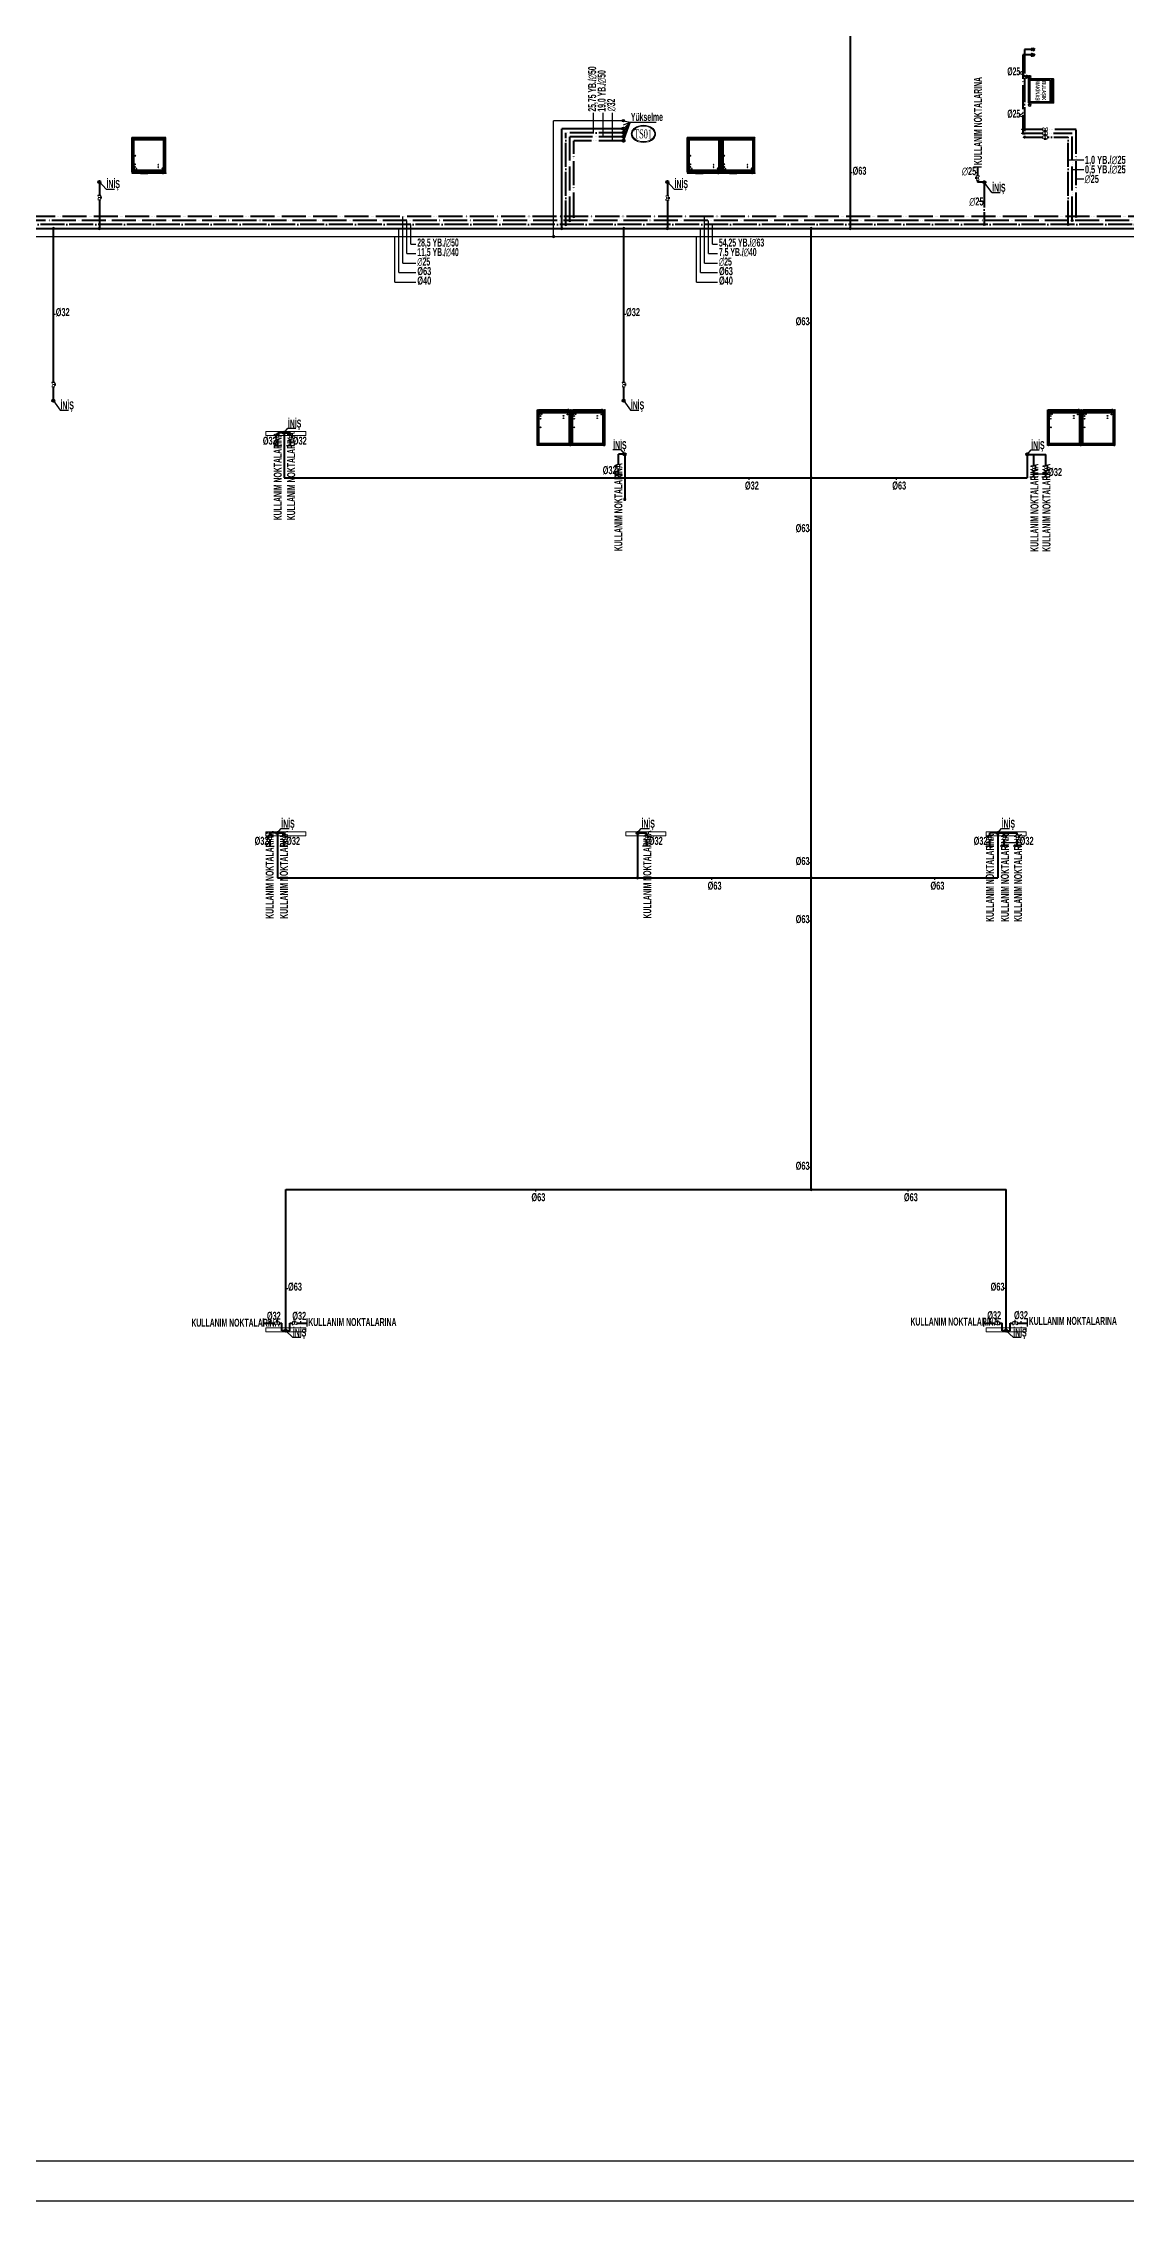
# Model space of a CAD drawing. Header units: centimetres. Extents: x 405464 to 563355, y 50011 to 66875.
# Drawn here: x 490394 to 493101, y 50011 to 55403 of the extents above; entities that cross this region are included whole.
import ezdxf
from ezdxf.enums import TextEntityAlignment as Align

# ---------------------------------------------------------------- set-up
doc = ezdxf.new("R2010")
doc.units = ezdxf.units.CM
for name, pattern in [('SICAKSU1', [75, 60, -6, 0, -3, 0, -6]), ('SIRKUL-1', [78, 60, -6, 0, -3, 0, -3, 0, -6]), ('SOGUKSU1', [72, 60, -6, 0, -6])]:
    doc.linetypes.add(name, pattern=pattern)
doc.layers.add('0-KRCN DI SU', color=41, linetype='D')
for name, color, linetype, lineweight in [('0-KRCN- KAPAMA YERLERİ MİMARİ', 3, 'Continuous', 20), ('0-KRCN-HVL-SANTRAL', 11, 'Continuous', 30), ('0-KRCN-IST-KÜRESEL VANA', 4, 'Continuous', 25), ('0-KRCN-SHT YUMUŞAK SU ÇAP', 201, 'Continuous', 30), ('0-KRCN-SHT-03CIHAZ', 120, 'Continuous', 30), ('0-KRCN-SHT-05CIHAZ', 171, 'Continuous', 40), ('0-KRCN-SHT-MAKİNABULAŞIKÇAMAŞIR', 171, 'Continuous', 35), ('0-KRCN-SHT-PROSES-BORU', 1, '0-Y_LINE', 40), ('0-KRCN-SHT-SICAKSU', 50, 'SICAKSU1', 40), ('0-KRCN-SHT-SIRKULASYON', 145, 'SIRKUL-1', 40), ('0-KRCN-SHT-SOGUKSU', 141, 'SOGUKSU1', 40), ('0-KRCN-SHT-YAZI-KOLADI-TEMİSSU', 2, 'Continuous', 35), ('0-KRCN-SHT-YAZI-ÇAP-TEMSU', 81, 'Continuous', 30), ('0-KRCN-Z-ANTET', 71, 'Continuous', 30), ('0-MEK-SHT-SOGUKSU', 141, 'SOGUKSU1', 30), ('0-MEK-SHT-YAZI-ÇAP-TEMSU', 81, 'Continuous', 30), ('0-MEKANİK İSTERLER', 6, 'Continuous', 25)]:
    doc.layers.add(name, color=color, linetype=linetype, lineweight=lineweight)
doc.styles.add('BORU', font='AGENCYR.TTF')
doc.styles.add('CAP', font='ARIALNB.TTF')
doc.styles.get("Standard").update_dxf_attribs({"font": 'arial.ttf'})
doc.styles.add('YAZI', font='times.ttf')
doc.linetypes.add('0-Y_LINE', pattern='A,100,-0.5,["Y",BORU,S=9,R=0,X=0,Y=-4.5],-5', length=105.5)
doc.linetypes.add('D', pattern='A,12,-1,["D",Standard,S=1,R=0,X=-0.1,Y=-0.5],-1.6', length=14.6)

# ---------------------------------------------------------------- blocks, each defined once
blk = doc.blocks.new('0-MEK-SHT-KÜRESELVANA')
at = {"layer": '0-KRCN-IST-KÜRESEL VANA'}
blk.add_hatch(color=256, dxfattribs=at).paths.add_polyline_path([(1.4, 0, 1), (-1.4, 0, 1)])
for p, q in [((-1.1, 0.9), (-4.2, 3)), ((-4.2, -3.1), (-4.2, 3)), ((-4.2, 3), (-4.2, -3.1)), ((-2.4, 4.6), (2.3, 4.6)), ((0, 4.6), (-2.4, 4.6)), ((0, 0), (0, 4.6)), ((2.3, 4.6), (0, 4.6)), ((1.1, 0.8), (4.3, 3)), ((4.3, -3.1), (4.3, 3)), ((4.3, 3), (4.3, -3.1)), ((-4.2, -3.1), (-1.1, -0.9)), ((4.3, -3.1), (1.1, -0.8))]:
    blk.add_line(p, q, dxfattribs=at)
for points in [[(-4.5, 3.7), (-5, 3.7), (-5, -3.8), (-4.5, -3.8)], [(4.6, 3.7), (5, 3.7), (5, -3.8), (4.6, -3.8)]]:
    blk.add_lwpolyline(points, close=True, dxfattribs=at)
blk.add_circle((0, 0), 1.42, dxfattribs=at)
blk.add_wipeout([(4.3, 3), (4.3, -3.1), (1.1, -0.9), (1.2, -0.8), (1.2, -0.7), (1.2, -0.7), (1.3, -0.6), (1.3, -0.5), (1.4, -0.4), (1.4, -0.3), (1.4, -0.2), (1.4, -0.1), (1.4, 0), (1.4, 0.1), (1.4, 0.2), (1.4, 0.2), (1.4, 0.3), (1.4, 0.4), (1.3, 0.5), (1.3, 0.6), (1.2, 0.7), (1.2, 0.7), (1.2, 0.8), (1.1, 0.8), (1.1, 0.9)]).dxf.layer = '0-KRCN-IST-KÜRESEL VANA'
blk.add_wipeout([(-4.2, 3), (-4.2, -3.1), (-1.1, -0.9), (-1.2, -0.8), (-1.2, -0.7), (-1.2, -0.7), (-1.3, -0.6), (-1.3, -0.5), (-1.4, -0.4), (-1.4, -0.3), (-1.4, -0.2), (-1.4, -0.1), (-1.4, 0), (-1.4, 0.1), (-1.4, 0.2), (-1.4, 0.2), (-1.4, 0.3), (-1.4, 0.4), (-1.3, 0.5), (-1.3, 0.6), (-1.2, 0.7), (-1.2, 0.7), (-1.2, 0.8), (-1.1, 0.8), (-1.1, 0.9)]).dxf.layer = '0-KRCN-IST-KÜRESEL VANA'
blk = doc.blocks.new('0-MEK-SHT-ARAMUSLUK')
at = {"layer": '0-KRCN-SHT-SOGUKSU'}
h = blk.add_hatch(color=256, dxfattribs=at)
h.paths.add_polyline_path([(0, 5.1), (-2.6, 0.2), (-1, 1.1), (-1, -0.2, -0.203039), (1, -0.2), (1, 1.1), (2.6, 0.2)])
h.paths.add_polyline_path([(-2.5, -2.5, 1), (2.5, -2.5, 1)])
for p, q in [((-2.6, 0.2), (0, 5.1)), ((-1, 1.1), (-2.6, 0.2)), ((-1, 1.1), (-1, -0.2)), ((2.6, 0.2), (0, 5.1)), ((1, 1.1), (2.6, 0.2)), ((1, 1.1), (1, -0.2))]:
    blk.add_line(p, q, dxfattribs=at)
blk.add_circle((0, -2.5), 2.5, dxfattribs=at)
blk = doc.blocks.new('*U6')
at = {"layer": '0-KRCN-SHT-MAKİNABULAŞIKÇAMAŞIR', "color": 120}
for p, q in [((-27, 50.6), (27, 50.6)), ((-35.3, -3.5), (-35.3, -10.8))]:
    blk.add_line(p, q, dxfattribs=at)
blk.add_lwpolyline([(30, 55.3), (-30, 55.3), (-30, 58.8), (30, 58.8)], close=True, dxfattribs=at)
at = {"layer": '0-KRCN-SHT-MAKİNABULAŞIKÇAMAŞIR'}
blk.add_lwpolyline([(30, 54.3), (-30, 54.3), (-30, -3.7), (30, -3.7), (30, 54.3)], close=True, dxfattribs=at)
at = {"layer": '0-KRCN-SHT-MAKİNABULAŞIKÇAMAŞIR', "color": 120}
blk.add_lwpolyline([(-27, 50.6), (-27, -0.7), (27, -0.7), (27, 50.6)], dxfattribs=at)
for centre in [(-35.3, -0.9), (35.3, -0.9)]:
    blk.add_circle(centre, 2.69, dxfattribs=at)
at = {"layer": '0-KRCN-SHT-MAKİNABULAŞIKÇAMAŞIR', "color": 120, "style": 'CAP', "width": 0.75}
for s, p in [('MAKİNASI', (0.1, 19.8)), ('BULAŞIK', (-0.4, 33.1))]:
    blk.add_text(s, height=10, dxfattribs=at).set_placement(p, align=Align.MIDDLE)
blk = doc.blocks.new('DONUT')
at = {"layer": '0-KRCN-SHT-03CIHAZ'}
blk.add_hatch(color=256, dxfattribs=at).paths.add_polyline_path([(2.5, 0, 1), (-2.5, 0, 1)])
blk.add_circle((0, 0), 2.5, dxfattribs=at)
blk = doc.blocks.new('A$C75464483')
at = {"layer": '0-KRCN-SHT-YAZI-KOLADI-TEMİSSU', "lineweight": 20}
for points in [[(22.3, 5.7, -0.254464), (22.3, -5.7, -0.105847), (17.2, -11.7, -0.086514), (9.5, -15.7, -0.153914), (-10.7, -15.7, -0.086514), (-18.3, -11.7, -0.105847), (-23.5, -5.7, -0.254464), (-23.5, 5.7, -0.105847), (-18.3, 11.7, -0.086514), (-10.7, 15.7, -0.153914), (9.5, 15.7, -0.086514), (17.2, 11.7, -0.105847), (22.3, 5.7, -0.125236)], [(20.7, 4.9, -0.254464), (20.7, -4.9, -0.105847), (16.1, -10.3, -0.086514), (9, -14, -0.153914), (-10.1, -14, -0.086514), (-17.2, -10.3, -0.105847), (-21.9, -4.9, -0.254464), (-21.9, 4.9, -0.105847), (-17.2, 10.3, -0.086514), (-10.1, 14, -0.153914), (9, 14, -0.086514), (16.1, 10.3, -0.105847), (20.7, 4.9, -0.125236)]]:
    blk.add_lwpolyline(points, format="xyb", dxfattribs=at)
at = {"layer": '0-KRCN-SHT-YAZI-KOLADI-TEMİSSU', "style": 'YAZI', "width": 0.6}
blk.add_text('TS', height=18, rotation=360, dxfattribs=at).set_placement((0, 0), align=Align.MIDDLE_RIGHT)
blk.add_attdef('99', text='', height=18, rotation=360, dxfattribs=at).set_placement((0, 0), align=Align.MIDDLE_LEFT)
blk = doc.blocks.new('SE2')
at = {"layer": '0-KRCN-HVL-SANTRAL', "color": 7, "linetype": 'Continuous'}
for p, q in [((270.7, 172.9), (270.7, 258.3)), ((270.7, 258.3), (270.9, 258.3)), ((273, 258.5), (270.9, 258.5)), ((270.9, 258.5), (270.9, 258.4)), ((273, 258.4), (270.9, 258.4)), ((270.9, 258.3), (270.9, 258.3)), ((270.9, 258.3), (273, 258.3)), ((270.9, 172.9), (270.9, 258.3)), ((273, 258.3), (273, 254.7)), ((273, 254.7), (273, 254.7)), ((273, 254.7), (273, 254.7)), ((273, 254.7), (273.2, 254.7)), ((273, 176.2), (273, 254.7)), ((273.1, 254.8), (273.1, 258.3)), ((273.1, 254.8), (273.2, 254.8)), ((273.2, 258.3), (273.3, 258.3)), ((273.2, 254.8), (273.2, 258.3)), ((273.2, 256.8), (273.3, 256.8)), ((273.9, 256.3), (273.2, 256.3)), ((352.7, 255.9), (273.2, 255.9)), ((273.2, 254.7), (273.2, 254.8)), ((273.2, 254.7), (273.2, 176.2)), ((275.8, 253.3), (273.2, 253.3)), ((273.3, 256.8), (273.3, 258.3)), ((352.6, 258.3), (273.3, 258.3)), ((273.3, 258.3), (273.3, 256.8)), ((352.6, 256.8), (273.3, 256.8)), ((273.4, 258.5), (352.5, 258.5)), ((273.4, 256.6), (273.4, 256.6)), ((352.5, 256.6), (273.4, 256.6)), ((275.9, 253.3), (273.6, 253.3)), ((273.6, 253.3), (273.6, 177.3)), ((273.9, 256.5), (273.9, 256.6)), ((351.9, 256.5), (273.9, 256.5)), ((273.9, 256.2), (273.9, 256.5)), ((351.9, 256.2), (273.9, 256.2)), ((274.2, 256.6), (274.2, 256.5)), ((274.2, 256.5), (351.6, 256.5)), ((276.1, 254), (275.8, 254)), ((275.8, 254), (275.8, 253.3)), ((275.9, 177.3), (275.9, 253.3)), ((276.1, 253.7), (276.1, 254)), ((276.1, 253.7), (349.7, 253.7)), ((276.1, 253.3), (276.1, 253.7)), ((349.7, 253.3), (276.1, 253.3)), ((349.7, 254), (350, 254)), ((349.7, 253.7), (349.7, 254)), ((349.7, 253.3), (349.7, 253.7)), ((352.3, 253.3), (349.9, 253.3)), ((349.9, 253.3), (349.9, 177.3)), ((350, 254), (350, 253.3)), ((352.7, 253.3), (350, 253.3)), ((351.6, 256.5), (351.6, 256.6)), ((351.9, 256.6), (351.9, 256.5)), ((351.9, 256.2), (351.9, 256.5)), ((352.7, 256.3), (351.9, 256.3)), ((352.3, 177.3), (352.3, 253.3)), ((352.5, 256.6), (352.5, 256.6)), ((352.7, 258.3), (352.6, 258.3)), ((352.6, 258.3), (352.6, 256.8)), ((352.6, 256.8), (352.6, 258.3)), ((352.7, 256.8), (352.6, 256.8)), ((352.7, 254.8), (352.7, 258.3)), ((352.7, 254.7), (352.7, 254.8)), ((352.8, 254.8), (352.7, 254.8)), ((352.9, 254.7), (352.7, 254.7)), ((352.7, 254.7), (352.7, 176.2)), ((354.9, 258.3), (352.8, 258.3)), ((352.8, 258.3), (352.8, 254.7)), ((352.8, 254.8), (352.8, 258.3)), ((352.9, 254.7), (352.8, 254.7)), ((352.9, 258.5), (354.9, 258.5)), ((352.9, 258.4), (354.9, 258.4)), ((352.9, 254.7), (352.9, 254.7)), ((352.9, 176.2), (352.9, 254.7)), ((354.9, 258.5), (354.9, 258.4)), ((354.9, 172.9), (354.9, 258.3)), ((354.9, 258.3), (354.9, 258.3)), ((355.1, 258.3), (354.9, 258.3)), ((355.1, 172.9), (355.1, 258.3)), ((270.7, 172.9), (270.9, 172.9)), ((270.9, 172.8), (270.9, 172.9)), ((270.9, 172.8), (272.7, 172.8)), ((270.9, 172.7), (270.9, 172.8)), ((272.8, 172.8), (270.9, 172.8)), ((270.9, 172.7), (272.7, 172.7)), ((272.8, 174.5), (272.8, 172.8)), ((273.2, 174.5), (272.8, 174.5)), ((272.8, 174.4), (273.8, 174.3)), ((273, 174.3), (272.8, 174.3)), ((273.7, 174.3), (272.8, 174.3)), ((272.8, 172.9), (272.8, 174.1)), ((272.9, 172.9), (272.9, 174.1)), ((273, 176.2), (273.2, 176.2)), ((273, 176.2), (273, 176.2)), ((273.2, 176.2), (273, 176.2)), ((273, 174.3), (273.6, 174.3)), ((273, 174.2), (273.6, 174.2)), ((273.2, 177.3), (275.8, 177.3)), ((273.2, 176.2), (273.2, 176.2)), ((273.2, 176.2), (273.2, 174.5)), ((273.2, 174.8), (274, 174.7)), ((273.2, 173.5), (273.2, 171.9)), ((273.3, 173.5), (273.3, 171.9)), ((273.3, 171.8), (275.3, 169.5)), ((274, 173.7), (273.4, 173.7)), ((274, 173.6), (273.4, 173.6)), ((274.2, 173.5), (273.4, 173.5)), ((273.4, 173.5), (273.4, 171.9)), ((273.4, 171.9), (275.4, 169.6)), ((273.4, 171.9), (275.4, 169.7)), ((273.5, 173.8), (273.5, 173.7)), ((352.3, 173.8), (273.5, 173.8)), ((273.6, 177.3), (275.9, 177.3)), ((273.7, 174.3), (273.6, 174.3)), ((273.6, 174.3), (273.6, 174.2)), ((273.8, 173.5), (274, 173.5)), ((274, 174.7), (273.9, 174.4)), ((274, 174.7), (274.2, 174.7)), ((274, 173.6), (274, 173.7)), ((274, 173.7), (274.2, 173.7)), ((274, 173.5), (274, 173.6)), ((274.1, 173.5), (274.1, 173.6)), ((274.2, 173.6), (274.1, 173.6)), ((274.2, 174.7), (352.7, 174.7)), ((274.2, 174.7), (275, 174.7)), ((274.2, 174.7), (274.2, 174.5)), ((351.7, 174.5), (274.2, 174.5)), ((274.2, 174.5), (274.2, 174.5)), ((274.2, 173.7), (351.7, 173.7)), ((274.2, 173.7), (274.2, 173.5)), ((274.2, 173.5), (274.2, 173.5)), ((274.2, 173.5), (274.2, 173.5)), ((274.2, 173.5), (274.2, 173.5)), ((351.7, 173.5), (274.2, 173.5)), ((275, 174.5), (275, 174.7)), ((275.4, 174.5), (275.5, 174.5)), ((275.4, 169.7), (275.5, 169.7)), ((275.5, 169.7), (275.5, 169.7)), ((275.5, 169.7), (350.4, 169.7)), ((275.5, 169.7), (275.5, 169.5)), ((275.5, 169.6), (275.5, 169.6)), ((275.5, 169.6), (275.5, 169.5)), ((275.5, 169.5), (275.5, 169.5)), ((350.4, 169.5), (275.5, 169.5)), ((275.8, 176.6), (275.8, 177.3)), ((276.1, 176.6), (275.8, 176.6)), ((275.8, 169.5), (275.8, 169.3)), ((278.6, 169.3), (275.8, 169.3)), ((275.8, 169.3), (278.6, 169.3)), ((275.8, 169.3), (276.1, 169)), ((276.1, 177.3), (349.7, 177.3)), ((276.1, 177.3), (276.1, 176.9)), ((276.1, 176.9), (276.1, 176.6)), ((349.7, 176.9), (276.1, 176.9)), ((278.3, 169), (276.1, 169)), ((276.2, 169), (278.3, 169)), ((278.3, 169), (278.6, 169.3)), ((278.6, 169.3), (278.6, 169.5)), ((315.3, 169.5), (315.3, 169)), ((315.9, 169), (315.3, 169)), ((315.9, 169), (315.9, 169.5)), ((333.4, 169), (315.9, 169)), ((333.4, 169.5), (333.4, 169)), ((334, 169), (333.4, 169)), ((334, 169), (334, 169.5)), ((349.7, 177.3), (349.7, 176.9)), ((349.7, 176.9), (349.7, 176.6)), ((349.7, 176.6), (350, 176.6)), ((349.9, 177.3), (352.3, 177.3)), ((350, 177.3), (352.7, 177.3)), ((350, 176.6), (350, 177.3)), ((350.4, 169.7), (350.4, 169.5)), ((350.4, 169.7), (350.4, 169.7)), ((350.4, 169.7), (350.5, 169.7)), ((350.4, 169.6), (350.4, 169.5)), ((350.4, 169.6), (350.4, 169.6)), ((350.4, 169.5), (350.4, 169.5)), ((350.5, 169.6), (352.5, 171.9)), ((350.5, 169.7), (352.5, 171.9)), ((350.5, 169.5), (352.6, 171.8)), ((351, 170.2), (351, 170.3)), ((351.7, 169.6), (351.1, 170.2)), ((351.2, 170.3), (351.4, 170.1)), ((352.4, 169.6), (351.4, 170.5)), ((351.4, 170.1), (351.6, 170.3)), ((351.7, 173.5), (351.7, 173.7)), ((351.7, 173.7), (351.8, 173.7)), ((351.7, 173.5), (351.7, 173.6)), ((351.7, 173.6), (351.7, 173.6)), ((352.5, 173.5), (351.7, 173.5)), ((351.7, 173.5), (351.7, 173.5)), ((351.7, 173.5), (351.7, 173.5)), ((351.7, 173.5), (351.7, 173.5)), ((352, 169.9), (351.7, 169.6)), ((351.7, 169.6), (352, 169.9)), ((351.7, 169.6), (351.7, 169.6)), ((352.4, 173.7), (351.8, 173.7)), ((351.8, 173.6), (351.8, 173.7)), ((352.4, 173.6), (351.8, 173.6)), ((351.8, 173.5), (351.8, 173.6)), ((351.8, 173.5), (352, 173.5)), ((352, 171.3), (351.9, 171.3)), ((352, 171.3), (352, 171.3)), ((352.1, 174.3), (352.2, 174.3)), ((352.2, 174.3), (352.2, 174.2)), ((352.2, 174.3), (352.8, 174.3)), ((352.2, 174.2), (352.8, 174.2)), ((352.3, 173.8), (352.3, 173.7)), ((352.4, 171.6), (352.6, 171.4)), ((352.5, 171.9), (352.5, 173.5)), ((352.5, 171.9), (352.5, 173.5)), ((352.6, 171.9), (352.6, 173.5)), ((352.6, 171.4), (353.5, 172.5)), ((352.7, 176.2), (352.7, 176.2)), ((352.9, 176.2), (352.7, 176.2)), ((352.7, 176.2), (352.7, 174.5)), ((352.7, 176.2), (352.9, 176.2)), ((352.7, 174.5), (352.7, 174.3)), ((352.7, 174.5), (353.1, 174.5)), ((352.9, 176.2), (352.9, 176.2)), ((352.9, 172.9), (352.9, 174.1)), ((353.4, 170.2), (352.9, 169.6)), ((353, 172.9), (353, 174.1)), ((353, 172.7), (353.1, 172.7)), ((353, 172), (353, 172.7)), ((353.1, 174.5), (353.1, 172.8)), ((353.1, 172.8), (354.9, 172.8)), ((354.9, 172.8), (353.1, 172.8)), ((354.9, 172.7), (353.1, 172.7)), ((353.1, 172.7), (353.1, 172.1)), ((353.4, 170.7), (353.6, 170.9)), ((354, 172.5), (354.6, 172)), ((354.6, 171.5), (354.1, 170.9)), ((354.2, 170.9), (354.1, 170.9)), ((354.2, 171), (354.2, 170.9)), ((354.5, 172.7), (354.5, 172)), ((354.5, 172.7), (354.5, 172)), ((354.5, 172.1), (354.5, 172.7)), ((354.5, 171.4), (354.5, 171.3)), ((354.5, 171.4), (354.5, 171.3)), ((354.5, 171.3), (354.5, 171.3)), ((354.5, 171.3), (354.5, 171.3)), ((354.5, 171.3), (354.5, 171.3)), ((354.9, 172.8), (354.9, 172.9)), ((355.1, 172.9), (354.9, 172.9)), ((354.9, 172.7), (354.9, 172.8))]:
    blk.add_line(p, q, dxfattribs=at)
blk.add_lwpolyline([(270.7, 258.5), (355.1, 258.5), (355.1, 169.5), (270.7, 169.5)], close=True, dxfattribs=at)
for centre, radius in [((274, 251.9), 0.35), ((274, 227.5), 0.35), ((351.8, 251.9), 0.35), ((351.8, 227.5), 0.35), ((274, 203.1), 0.35), ((274, 178.7), 0.35), ((279.2, 181.3), 0.9), ((289.2, 190.8), 0.9), ((289.2, 184.8), 0.9), ((343.6, 180.4), 0.9), ((346.6, 213.3), 0.9), ((346.8, 191.8), 0.9), ((346.8, 185), 0.9), ((348.3, 180.4), 0.9), ((351.8, 203.1), 0.35), ((351.8, 178.7), 0.35)]:
    blk.add_circle(centre, radius, dxfattribs=at)
for centre, radius, start, end in [((270.9, 258.3), 0.2, 90, 180), ((270.9, 258.3), 0.1, 90, 180), ((273, 258.3), 0.2, 0, 90), ((273, 258.3), 0.1, 0, 90), ((273.4, 258.3), 0.2, 90, 180), ((273.4, 256.8), 0.2, 180, 270), ((273.4, 258.3), 0.1, 157.5, 180), ((352.5, 258.3), 0.2, 0, 90), ((352.5, 256.8), 0.2, 270, 0), ((352.5, 258.3), 0.1, 0, 32.8923), ((352.9, 258.3), 0.2, 90, 180), ((352.9, 258.3), 0.1, 90, 180), ((354.9, 258.3), 0.2, 0, 90), ((354.9, 258.3), 0.1, 0, 90), ((270.9, 172.9), 0.2, 180, 270), ((270.9, 172.9), 0.1, 180, 270), ((272.7, 172.9), 0.2, 270, 0), ((272.7, 172.9), 0.1, 270, 0), ((273, 174.1), 0.2, 90, 180), ((273, 174.1), 0.1, 90, 180), ((273.4, 173.5), 0.2, 90, 180), ((273.4, 171.9), 0.2, 180, 222), ((273.4, 173.5), 0.1, 90, 180), ((273.4, 171.9), 0.1, 180, 222), ((274.2, 173.8), 0.65, 90, 180), ((273.8, 173.3), 0.2, 90, 112.3795), ((274, 173.6), 0.1, 0, 90), ((275, 174), 0.7, 50.2113, 90), ((275.5, 169.7), 0.2, 222, 270), ((275.5, 169.7), 0.1, 222, 270), ((275, 174), 0.7, 45.9033, 50.2113), ((275.9, 169.3), 0.05, 180, 225), ((276.2, 169), 0.05, 225, 270), ((278.3, 169), 0.05, 270, 315), ((278.6, 169.3), 0.05, 315, 0), ((350.4, 169.7), 0.1, 270, 318), ((350.4, 169.7), 0.2, 270, 318), ((351.7, 173.8), 0.65, 0, 90), ((351.8, 173.6), 0.1, 90, 180), ((352, 173.3), 0.2, 67.6205, 90), ((352.4, 173.5), 0.2, 0, 90), ((352.4, 173.5), 0.1, 0, 90), ((352.7, 169.9), 0.381, 228, 318), ((352.4, 171.9), 0.1, 318, 0), ((352.4, 171.9), 0.2, 318, 0), ((352.8, 174.1), 0.2, 0, 90), ((352.8, 174.1), 0.1, 0, 90), ((353.1, 172.9), 0.2, 180, 270), ((353.1, 172.9), 0.1, 180, 270), ((353.2, 170.4), 0.381, 318, 48), ((353.8, 172.2), 0.381, 48, 138), ((353.8, 171.2), 0.381, 228, 318), ((354.2, 171.3), 0.38, 270, 0), ((354.2, 171.3), 0.3, 275.5701, 0), ((354.2, 171.3), 0.38, 270, 0), ((354.3, 171.7), 0.381, 318, 48), ((354.9, 172.9), 0.1, 270, 0), ((354.9, 172.9), 0.2, 270, 0)]:
    blk.add_arc(centre, radius, start, end, dxfattribs=at)
for centre, major_axis, start_param, end_param in [((273.4, 256.8), (0, 0.2), 1.570796, 3.141593), ((352.5, 256.8), (0, -0.2), 0, 1.570796)]:
    blk.add_ellipse(centre, major_axis=major_axis, ratio=0.5, start_param=start_param, end_param=end_param, dxfattribs=at)
for points in [[(273.4, 258.5), (273.4, 258.5), (273.4, 258.5), (273.3, 258.4), (273.3, 258.4), (273.3, 258.4), (273.3, 258.4), (273.3, 258.3), (273.3, 258.3), (273.3, 258.3)], [(352.6, 258.3), (352.6, 258.3), (352.6, 258.3), (352.5, 258.4), (352.5, 258.4), (352.5, 258.4), (352.5, 258.4), (352.5, 258.5), (352.5, 258.5), (352.5, 258.5)]]:
    blk.add_open_spline(points, degree=3, knots=[0, 0, 0, 0, 0.25, 0.25, 0.5, 0.5, 0.75, 0.75, 1, 1, 1, 1], dxfattribs=at)
blk.add_point((270.7, 169.5), dxfattribs=at)

msp = doc.modelspace()

# ---------------------------------------------------------------- hatches: boundary and pattern name
at = {"layer": '0-KRCN DI SU', "linetype": 'D', "ltscale": 5}
h = msp.add_hatch(color=256, dxfattribs=at)
h.dxf.hatch_style = 1
edge = h.paths.add_edge_path(flags=17)
edge.add_arc((491843.6, 55209.4), 1.8, 0, 360, ccw=False)
edge = h.paths.add_edge_path()
edge.add_arc((491843.6, 55209.4), 3, 0, 360, ccw=False)
at = {"layer": '0-KRCN-SHT-PROSES-BORU'}
h = msp.add_hatch(color=256, dxfattribs=at)
h.dxf.hatch_style = 1
edge = h.paths.add_edge_path(flags=17)
edge.add_arc((491843.6, 55189.4), 1.8, 0, 360, ccw=False)
edge = h.paths.add_edge_path()
edge.add_arc((491843.6, 55189.4), 3, 0, 360, ccw=False)
h = msp.add_hatch(color=256, dxfattribs=at)
h.dxf.hatch_style = 1
edge = h.paths.add_edge_path()
edge.add_arc((490534.1, 55056.3), 3, -270, 90, ccw=False)
edge = h.paths.add_edge_path(flags=16)
edge.add_arc((490534.1, 55056.3), 1.8, -270, 90, ccw=False)
h = msp.add_hatch(color=256, dxfattribs=at)
h.dxf.hatch_style = 1
edge = h.paths.add_edge_path()
edge.add_arc((491953.3, 55056.3), 3, -270, 90, ccw=False)
edge = h.paths.add_edge_path(flags=16)
edge.add_arc((491953.3, 55056.3), 1.8, -270, 90, ccw=False)
h = msp.add_hatch(color=256, dxfattribs=at)
h.dxf.hatch_style = 1
edge = h.paths.add_edge_path()
edge.add_arc((490419.4, 54509.6), 3, 270, 630)
edge = h.paths.add_edge_path(flags=16)
edge.add_arc((490419.4, 54509.6), 1.8, 270, 630)
h = msp.add_hatch(color=256, dxfattribs=at)
h.dxf.hatch_style = 1
edge = h.paths.add_edge_path()
edge.add_arc((491844.4, 54509.6), 3, 270, 630)
edge = h.paths.add_edge_path(flags=16)
edge.add_arc((491844.4, 54509.6), 1.8, 270, 630)
h = msp.add_hatch(color=256, dxfattribs=at)
h.dxf.hatch_style = 1
edge = h.paths.add_edge_path()
edge.add_arc((490995.5, 54429.6), 3, 0, 360)
edge = h.paths.add_edge_path(flags=16)
edge.add_arc((490995.5, 54429.6), 1.8, 0, 360)
h = msp.add_hatch(color=256, dxfattribs=at)
h.dxf.hatch_style = 1
edge = h.paths.add_edge_path()
edge.add_arc((491846.7, 54375.7), 3, 0, 360)
edge = h.paths.add_edge_path(flags=16)
edge.add_arc((491846.7, 54375.7), 1.8, 0, 360)
h = msp.add_hatch(color=256, dxfattribs=at)
h.dxf.hatch_style = 1
edge = h.paths.add_edge_path()
edge.add_arc((492852.7, 54375.6), 3, 0, 360)
edge = h.paths.add_edge_path(flags=16)
edge.add_arc((492852.7, 54375.6), 1.8, 0, 360)
h = msp.add_hatch(color=256, dxfattribs=at)
h.dxf.hatch_style = 1
edge = h.paths.add_edge_path(flags=17)
edge.add_arc((490978.9, 53429.6), 1.8, -90, 270, ccw=False)
edge = h.paths.add_edge_path()
edge.add_arc((490978.9, 53429.6), 3, -90, 270, ccw=False)
h = msp.add_hatch(color=256, dxfattribs=at)
h.dxf.hatch_style = 1
edge = h.paths.add_edge_path(flags=17)
edge.add_arc((491878.9, 53429.6), 1.8, -90, 270, ccw=False)
edge = h.paths.add_edge_path()
edge.add_arc((491878.9, 53429.6), 3, -90, 270, ccw=False)
h = msp.add_hatch(color=256, dxfattribs=at)
h.dxf.hatch_style = 1
edge = h.paths.add_edge_path(flags=17)
edge.add_arc((492778.9, 53429.6), 1.8, -90, 270, ccw=False)
edge = h.paths.add_edge_path()
edge.add_arc((492778.9, 53429.6), 3, -90, 270, ccw=False)
h = msp.add_hatch(color=256, dxfattribs=at)
h.dxf.hatch_style = 1
edge = h.paths.add_edge_path()
edge.add_arc((490999.7, 52185.6), 3, 0, 360)
edge = h.paths.add_edge_path(flags=16)
edge.add_arc((490999.7, 52185.6), 1.8, 0, 360)
h = msp.add_hatch(color=256, dxfattribs=at)
h.dxf.hatch_style = 1
edge = h.paths.add_edge_path()
edge.add_arc((492799.7, 52185.6), 3, 0, 360)
edge = h.paths.add_edge_path(flags=16)
edge.add_arc((492799.7, 52185.6), 1.8, 0, 360)
at = {"layer": '0-KRCN-SHT-SICAKSU'}
h = msp.add_hatch(color=256, dxfattribs=at)
h.dxf.hatch_style = 1
edge = h.paths.add_edge_path(flags=17)
edge.add_arc((491843.6, 55169.4), 1.8, 0, 360, ccw=False)
edge = h.paths.add_edge_path()
edge.add_arc((491843.6, 55169.4), 3, 0, 360, ccw=False)
at = {"layer": '0-KRCN-SHT-SIRKULASYON'}
h = msp.add_hatch(color=256, dxfattribs=at)
h.dxf.hatch_style = 1
edge = h.paths.add_edge_path(flags=17)
edge.add_arc((491843.6, 55159.4), 1.8, 0, 360, ccw=False)
edge = h.paths.add_edge_path()
edge.add_arc((491843.6, 55159.4), 3, 0, 360, ccw=False)
at = {"layer": '0-KRCN-SHT-SOGUKSU'}
h = msp.add_hatch(color=256, dxfattribs=at)
h.dxf.hatch_style = 1
edge = h.paths.add_edge_path(flags=17)
edge.add_arc((491843.6, 55179.4), 1.8, 0, 360, ccw=False)
edge = h.paths.add_edge_path()
edge.add_arc((491843.6, 55179.4), 3, 0, 360, ccw=False)
h = msp.add_hatch(color=256, dxfattribs=at)
h.dxf.hatch_style = 1
edge = h.paths.add_edge_path()
edge.add_arc((492745.2, 55055.6), 3, 0, 360)
edge = h.paths.add_edge_path(flags=16)
edge.add_arc((492745.2, 55055.6), 1.8, 0, 360)

# ---------------------------------------------------------------- linework, layer by layer
at = {"layer": '0-KRCN DI SU', "linetype": 'D', "ltscale": 5}
for p, q in [((491841.8, 55209.4), (491669.2, 55209.4)), ((491669.2, 54919.8), (491669.2, 55209.4)), ((483743.7, 54919.8), (494869, 54919.8))]:
    msp.add_line(p, q, dxfattribs=at)
for radius in [3, 1.8]:
    msp.add_circle((491843.6, 55209.4), radius, dxfattribs=at)
at = {"layer": '0-KRCN-SHT YUMUŞAK SU ÇAP', "linetype": 'Continuous'}
for p, q in [((492410.3, 55079.6), (492415.3, 55079.6)), ((492728.6, 55079.5), (492723.6, 55079.5)), ((491272.4, 54806.2), (491272.4, 54919.8)), ((491282.4, 54830), (491282.4, 54939.8)), ((492026.1, 54806.2), (492026.1, 54919.8)), ((492036.1, 54830), (492036.1, 54939.8)), ((491272.4, 54806.2), (491324.9, 54806.2)), ((491282.4, 54830), (491324.9, 54830)), ((492026.1, 54806.2), (492078.6, 54806.2)), ((492036.1, 54830), (492078.6, 54830)), ((490419.4, 54726.2), (490424.4, 54726.2)), ((491844.4, 54726.2), (491849.4, 54726.2)), ((492312.7, 54703.4), (492307.7, 54703.4)), ((490979.6, 54405.6), (490974.6, 54405.6)), ((491011.4, 54405.6), (491016.4, 54405.6)), ((491830.8, 54332), (491825.8, 54332)), ((492157.1, 54317.2), (492157.1, 54312.2)), ((492525.2, 54317.2), (492525.2, 54312.2)), ((492868.7, 54327.2), (492898.7, 54327.2)), ((492312.7, 54186.5), (492307.7, 54186.5)), ((490960.9, 53405.6), (490955.9, 53405.6)), ((490994.8, 53405.6), (490999.8, 53405.6)), ((491901, 53405.6), (491906, 53405.6)), ((492759, 53405.6), (492754, 53405.6)), ((492794.8, 53405.6), (492827.7, 53405.6)), ((492827.7, 53405.6), (492832.7, 53405.6)), ((492312.7, 53354.6), (492307.7, 53354.6)), ((492063.9, 53317.2), (492063.9, 53312.2)), ((492620.7, 53317.2), (492620.7, 53312.2)), ((492312.7, 53209.5), (492307.7, 53209.5)), ((492312.7, 52593.1), (492307.7, 52593.1)), ((491623.7, 52538.8), (491623.7, 52533.8)), ((492554.3, 52538.8), (492554.3, 52533.8)), ((490999.7, 52290.9), (491004.7, 52290.9)), ((492799.7, 52290.9), (492794.7, 52290.9)), ((490960.7, 52204.5), (490960.7, 52209.5)), ((491037.4, 52204.5), (491037.4, 52209.5)), ((492760.7, 52204.5), (492760.7, 52209.5)), ((492837.4, 52204.5), (492837.4, 52209.5))]:
    msp.add_line(p, q, dxfattribs=at)
at = {"layer": '0-KRCN-SHT-PROSES-BORU'}
for p, q in [((492410.3, 56673.1), (492410.3, 54939.8)), ((491841.8, 55189.4), (491689.2, 55189.4)), ((491689.2, 54939.8), (491689.2, 55189.4)), ((490534.1, 55053.3), (490534.1, 54939.8)), ((491953.3, 55053.3), (491953.3, 54939.8)), ((483743.7, 54939.8), (496307.6, 54939.8)), ((490419.4, 54512.6), (490419.4, 54939.8)), ((491844.4, 54512.6), (491844.4, 54939.8)), ((492312.7, 52538.8), (492312.7, 54939.8)), ((490979.6, 54396.8), (490979.6, 54429.6)), ((490995.5, 54426.6), (490995.5, 54317.2)), ((491011.4, 54396.8), (491011.4, 54429.6)), ((491830.8, 54324.3), (491830.8, 54375.7)), ((491846.7, 54372.7), (491846.7, 54263.3)), ((492855.7, 54375.6), (492898.7, 54375.6)), ((492868.7, 54318.4), (492868.7, 54375.6)), ((490960.9, 53396.8), (490960.9, 53429.6)), ((490978.9, 53426.6), (490978.9, 53317.2)), ((490994.8, 53396.8), (490994.8, 53429.6)), ((491878.9, 53426.6), (491878.9, 53317.2)), ((491901, 53396.8), (491901, 53429.6)), ((492759, 53396.8), (492759, 53429.6)), ((492778.9, 53426.6), (492778.9, 53317.2)), ((492794.8, 53396.8), (492794.8, 53429.6)), ((492827.7, 53396.8), (492827.7, 53429.6)), ((490978.9, 53317.2), (492312.7, 53317.2)), ((492312.7, 53317.2), (492778.9, 53317.2)), ((490999.7, 52188.6), (490999.7, 52538.8)), ((490999.7, 52538.8), (492799.7, 52538.8)), ((492799.7, 52188.6), (492799.7, 52538.8)), ((490943.5, 52204.5), (490989.7, 52204.5)), ((491009.7, 52204.5), (491052.2, 52204.5)), ((492743.5, 52204.5), (492789.7, 52204.5)), ((492809.7, 52204.5), (492852.2, 52204.5))]:
    msp.add_line(p, q, dxfattribs=at)
for centre, radius in [((491843.6, 55189.4), 3), ((491843.6, 55189.4), 1.8), ((490534.1, 55056.3), 3), ((490534.1, 55056.3), 1.8), ((491953.3, 55056.3), 3), ((491953.3, 55056.3), 1.8), ((490419.4, 54509.6), 3), ((491844.4, 54509.6), 3), ((490419.4, 54509.6), 1.8), ((491844.4, 54509.6), 1.8), ((490995.5, 54429.6), 3), ((490995.5, 54429.6), 1.8), ((491846.7, 54375.7), 3), ((491846.7, 54375.7), 1.8), ((492852.7, 54375.6), 3), ((492852.7, 54375.6), 1.8), ((490978.9, 53429.6), 3), ((490978.9, 53429.6), 1.8), ((491878.9, 53429.6), 3), ((491878.9, 53429.6), 1.8), ((492778.9, 53429.6), 3), ((492778.9, 53429.6), 1.8), ((490999.7, 52185.6), 3), ((490999.7, 52185.6), 1.8), ((492799.7, 52185.6), 3), ((492799.7, 52185.6), 1.8)]:
    msp.add_circle(centre, radius, dxfattribs=at)
at = {"layer": '0-KRCN-SHT-SICAKSU'}
for p, q in [((492841.7, 55373.8), (492841.7, 55178.9)), ((492864.2, 55373.8), (492841.7, 55373.8)), ((491841.8, 55169.4), (491709.2, 55169.4)), ((491709.2, 54959.8), (491709.2, 55169.4)), ((492843.2, 55177.9), (492964.7, 55177.9)), ((492964.7, 54959.8), (492964.7, 55177.9)), ((493859.1, 54959.8), (483743.7, 54959.8))]:
    msp.add_line(p, q, dxfattribs=at)
for centre, radius in [((491843.6, 55169.4), 3), ((491843.6, 55169.4), 1.8), ((492841.7, 55177.9), 1.5), ((492841.7, 55177.9), 1)]:
    msp.add_circle(centre, radius, dxfattribs=at)
at = {"layer": '0-KRCN-SHT-SIRKULASYON'}
for p, q in [((491841.8, 55159.4), (491719.2, 55159.4)), ((491719.2, 54969.8), (491719.2, 55159.4)), ((492843.2, 55187.9), (492974.7, 55187.9)), ((492974.7, 54969.8), (492974.7, 55187.9)), ((493869.1, 54969.8), (484846.3, 54969.8))]:
    msp.add_line(p, q, dxfattribs=at)
for centre, radius in [((491843.6, 55159.4), 3), ((491843.6, 55159.4), 1.8), ((492841.7, 55187.9), 1.5), ((492841.7, 55187.9), 1)]:
    msp.add_circle(centre, radius, dxfattribs=at)
at = {"layer": '0-KRCN-SHT-SOGUKSU'}
for p, q in [((492845.7, 55387.7), (492845.7, 55169.4)), ((492864.2, 55387.7), (492845.7, 55387.7)), ((492851, 55319.3), (492845.7, 55319.3)), ((491841.8, 55179.4), (491699.2, 55179.4)), ((491699.2, 54949.8), (491699.2, 55179.4)), ((492847.2, 55167.9), (492954.7, 55167.9)), ((492954.7, 54949.8), (492954.7, 55167.9)), ((492728.6, 55094), (492728.6, 55055.6)), ((492742.2, 55055.6), (492728.6, 55055.6)), ((494700.7, 54949.8), (483743.7, 54949.8))]:
    msp.add_line(p, q, dxfattribs=at)
for centre, radius in [((491843.6, 55179.4), 3), ((491843.6, 55179.4), 1.8), ((492845.7, 55167.9), 1.5), ((492845.7, 55167.9), 1), ((492745.2, 55055.6), 3), ((492745.2, 55055.6), 1.8)]:
    msp.add_circle(centre, radius, dxfattribs=at)
at = {"layer": '0-KRCN-SHT-YAZI-ÇAP-TEMSU', "linetype": 'Continuous'}
for p, q in [((492841.7, 55333.2), (492831.8, 55328.4)), ((492831.8, 55328.4), (492845.7, 55323.2)), ((491769, 55179.4), (491769, 55228.7)), ((491792.7, 55169.4), (491792.7, 55228.7)), ((491816.5, 55159.4), (491816.5, 55228.7)), ((492841.7, 55227.3), (492831.8, 55222.6)), ((492831.8, 55222.6), (492845.7, 55217.4)), ((491843.6, 55199.4), (491860.2, 55205.6)), ((491860.2, 55205.6), (491843.6, 55189.4)), ((491843.6, 55179.4), (491860.2, 55205.6)), ((491860.2, 55205.6), (491843.6, 55169.4)), ((490534.1, 55056.3), (490550.8, 55037.9)), ((491953.3, 55056.3), (491970, 55037.9)), ((492718.6, 55094), (492738.6, 55094)), ((490550.8, 55037.9), (490571.6, 55037.9)), ((491970, 55037.9), (491990.9, 55037.9)), ((492764.3, 55029.6), (492784.5, 55029.6)), ((491292.4, 54853.7), (491292.4, 54969.8)), ((491302.4, 54877.5), (491302.4, 54959.8)), ((491312.4, 54901.2), (491312.4, 54949.7)), ((492046.1, 54853.7), (492046.1, 54969.8)), ((492056.1, 54877.5), (492056.1, 54959.8)), ((492066.1, 54901.2), (492066.1, 54949.7)), ((491312.4, 54901.2), (491324.9, 54901.2)), ((492066.1, 54901.2), (492078.6, 54901.2)), ((491292.4, 54853.7), (491324.9, 54853.7)), ((491302.4, 54877.5), (491324.9, 54877.5)), ((492046.1, 54853.7), (492078.6, 54853.7)), ((492056.1, 54877.5), (492078.6, 54877.5)), ((490419.4, 54509.6), (490436.4, 54486.3)), ((490436.4, 54486.3), (490456.6, 54486.3)), ((491844.4, 54509.6), (491861.4, 54486.3)), ((491861.4, 54486.3), (491881.6, 54486.3)), ((490995.5, 54429.6), (491004.7, 54440.8)), ((491004.7, 54440.8), (491024.9, 54440.8)), ((491021.4, 54396.8), (491001.4, 54396.8)), ((491837.6, 54386.9), (491817.3, 54386.9)), ((491846.7, 54375.7), (491837.6, 54386.9)), ((492852.7, 54375.6), (492861.9, 54386.8)), ((492861.9, 54386.8), (492882.2, 54386.8)), ((491820.8, 54324.3), (491840.8, 54324.3)), ((492878.7, 54318.4), (492858.7, 54318.4)), ((490978.9, 53429.6), (490988.1, 53440.8)), ((490988.1, 53440.8), (491008.3, 53440.8)), ((491878.9, 53429.6), (491888.1, 53440.8)), ((491888.1, 53440.8), (491908.3, 53440.8)), ((492778.9, 53429.6), (492788.1, 53440.8)), ((492788.1, 53440.8), (492808.3, 53440.8)), ((491004.8, 53396.8), (490984.8, 53396.8)), ((491911, 53396.8), (491891, 53396.8)), ((492804.8, 53396.8), (492784.8, 53396.8)), ((490943.5, 52215.8), (490943.5, 52195.8)), ((491052.2, 52215.8), (491052.2, 52195.8)), ((492743.5, 52215.8), (492743.5, 52195.8)), ((492852.2, 52215.8), (492852.2, 52195.8)), ((490999.7, 52185.6), (491017, 52169.2)), ((491017, 52169.2), (491037.2, 52169.2)), ((492799.7, 52185.6), (492817, 52169.2)), ((492817, 52169.2), (492837.2, 52169.2))]:
    msp.add_line(p, q, dxfattribs=at)
for points in [[(491843.6, 55209.4), (491860.2, 55205.6), (491843.6, 55159.4)], [(491860.2, 55205.6), (491925.2, 55205.6)]]:
    msp.add_lwpolyline(points, dxfattribs=at)
at = {"layer": '0-KRCN-Z-ANTET'}
for points in [[(405464.1, 50011.3), (563355.4, 50011.3), (563355.4, 59011.3), (405464.1, 59011.3)], [(470564.1, 50111.3), (502064.1, 50111.3), (502064.1, 58911.3), (470564.1, 58911.3)]]:
    msp.add_lwpolyline(points, close=True, dxfattribs=at)
at = {"layer": '0-MEK-SHT-YAZI-ÇAP-TEMSU', "linetype": 'Continuous'}
for p, q in [((492954.7, 55111.5), (492994.3, 55111.5)), ((492964.7, 55087.8), (492994.3, 55087.8)), ((492974.7, 55064), (492994.3, 55064)), ((492745.2, 55007.5), (492732.3, 55007.5))]:
    msp.add_line(p, q, dxfattribs=at)

# ---------------------------------------------------------------- block references
at = {"layer": '0-KRCN-SHT-05CIHAZ', "rotation": 270}
for name, p in [('0-MEK-SHT-ARAMUSLUK', (492866.7, 55387.7)), ('*U6', (492859.5, 55283.9))]:
    msp.add_blockref(name, p, dxfattribs=at)
at = {"layer": '0-KRCN-SHT-05CIHAZ', "xscale": -1}
for p, rotation in [((492866.7, 55373.8), 269.9999999999999), ((492853.5, 55319.3), 270)]:
    msp.add_blockref('0-MEK-SHT-ARAMUSLUK', p, dxfattribs=dict(at, rotation=rotation))
for p in [(491699.2, 54949.8), (491709.2, 54959.8), (491719.2, 54969.8), (490419.4, 54939.8), (490534.1, 54939.8), (491669.2, 54919.8), (491689.2, 54939.8), (491844.4, 54939.8), (491953.3, 54939.8), (492312.7, 54939.8), (492410.3, 54939.8), (492312.7, 54317.2), (491846.7, 54263.3), (491878.9, 53317.2), (492312.7, 53317.2), (492312.7, 52538.8)]:
    msp.add_blockref('DONUT', p, dxfattribs=at)
at = {"layer": '0-KRCN-SHT-05CIHAZ'}
for p in [(492745.2, 54949.8), (492954.7, 54949.8), (492964.7, 54959.8), (492974.7, 54969.8)]:
    msp.add_blockref('DONUT', p, dxfattribs=at)
at = {"layer": '0-KRCN-SHT-YAZI-KOLADI-TEMİSSU', "lineweight": 20, "xscale": 1.25, "yscale": 1.25, "zscale": 1.25}
msp.add_blockref('A$C75464483', (491894.3, 55176.5), dxfattribs=at).add_auto_attribs({'99': '01'})
at = {"layer": '0-MEKANİK İSTERLER', "color": 4, "xscale": -1}
for p in [(490970.5, 54908.6), (492358, 54908.6), (492442.4, 54908.6)]:
    msp.add_blockref('SE2', p, dxfattribs=at)
at = {"layer": '0-MEKANİK İSTERLER', "color": 4, "rotation": 180}
for p in [(491983, 54656.5), (492067.4, 54656.5), (493258, 54656.5), (493342.4, 54656.5)]:
    msp.add_blockref('SE2', p, dxfattribs=at)

# ---------------------------------------------------------------- texts
at = {"layer": '0-KRCN-SHT YUMUŞAK SU ÇAP', "linetype": 'Continuous', "style": 'CAP', "width": 0.7}
for s, p in [('Ø63', (492416, 55074.3)), ('∅25', (492689.4, 55073.4)), ('Ø63', (491328.6, 54823.6)), ('Ø63', (492082.3, 54823.6)), ('Ø40', (491328.6, 54799.9)), ('Ø40', (492082.3, 54799.9)), ('Ø32', (490425.1, 54721)), ('Ø32', (491850.1, 54721)), ('Ø63', (492273.9, 54698.2)), ('Ø32', (490942.5, 54399.8)), ('Ø32', (491017.5, 54399.8)), ('Ø32', (491791.8, 54326.2)), ('Ø32', (492147.1, 54287.7)), ('Ø63', (492515.2, 54287.7)), ('Ø32', (492904.7, 54321.4)), ('Ø63', (492273.9, 54181.3)), ('Ø32', (490921.9, 53399.8)), ('Ø32', (491000.8, 53399.8)), ('Ø32', (491907, 53399.8)), ('Ø32', (492718.5, 53399.8)), ('Ø32', (492833.7, 53399.8)), ('Ø63', (492273.9, 53349.4)), ('Ø63', (492053.9, 53287.7)), ('Ø63', (492610.7, 53287.7)), ('Ø63', (492273.9, 53204.3)), ('Ø63', (492273.9, 52587.9)), ('Ø63', (491613.7, 52509.3)), ('Ø63', (492544.3, 52509.3)), ('Ø63', (491005.5, 52285.7)), ('Ø63', (492760.9, 52285.7)), ('Ø32', (490952.6, 52212.9)), ('Ø32', (491016.1, 52212.8)), ('Ø32', (492752.6, 52214.3)), ('Ø32', (492819.5, 52214.5))]:
    msp.add_text(s, height=20, dxfattribs=at).set_placement(p)
at = {"layer": '0-KRCN-SHT-YAZI-ÇAP-TEMSU', "linetype": 'Continuous', "style": 'CAP', "width": 0.6}
for s, p in [('25,75 YB./∅50', (491775.3, 55232)), ('19,0 YB./∅50', (491799.1, 55232)), ('KULLANIM NOKTALARINA ', (492739.2, 55098.4)), ('∅32', (491822.8, 55232.5)), ('KULLANIM NOKTALARINA', (491023.3, 54211)), ('KULLANIM NOKTALARINA', (491840.9, 54133.6)), ('KULLANIM NOKTALARINA', (492880.6, 54132)), ('KULLANIM NOKTALARINA', (492910.6, 54132)), ('KULLANIM NOKTALARINA', (491005.1, 53215.1, -317)), ('KULLANIM NOKTALARINA', (491912.9, 53215.7)), ('KULLANIM NOKTALARINA', (492769.1, 53207.2)), ('KULLANIM NOKTALARINA', (492806.7, 53207.2)), ('KULLANIM NOKTALARINA', (492839.5, 53207.2))]:
    msp.add_text(s, height=20, rotation=90, dxfattribs=at).set_placement(p)
for s, p in [('Ø25', (492802.6, 55322.8)), ('Yükselme', (491862.1, 55208.8)), ('Ø25', (492802.6, 55216.9)), ('İNİŞ', (490552.1, 55041.1)), ('İNİŞ', (491971.4, 55041.1)), ('İNİŞ', (492764.9, 55031.8)), ('28,5 YB./∅50', (491328.4, 54894.9)), ('11,5 YB./∅40', (491328.4, 54871.1)), ('54,25 YB./∅63', (492082.1, 54894.9)), ('7,5 YB./∅40', (492082.1, 54871.1)), ('∅25', (491328.5, 54847.4)), ('∅25', (492082.2, 54847.4)), ('İNİŞ', (490437, 54488.1)), ('İNİŞ', (491862, 54488.1)), ('İNİŞ', (491005.3, 54442.5)), ('İNİŞ', (491818, 54388.6)), ('İNİŞ', (492862.5, 54388.5)), ('İNİŞ', (490988.7, 53442.5)), ('İNİŞ', (491888.7, 53442.5)), ('İNİŞ', (492788.7, 53442.5)), ('KULLANIM NOKTALARINA', (490764.1, 52195.7)), ('İNİŞ', (491017.6, 52170.9)), ('KULLANIM NOKTALARINA', (491056.3, 52197.3)), ('KULLANIM NOKTALARINA', (492560.7, 52198.5)), ('İNİŞ', (492817.6, 52170.9)), ('KULLANIM NOKTALARINA', (492856.3, 52200.2))]:
    msp.add_text(s, height=20, dxfattribs=at).set_placement(p)
at = {"layer": '0-MEK-SHT-YAZI-ÇAP-TEMSU', "linetype": 'Continuous', "style": 'CAP', "width": 0.7}
for s, p in [('1,0 YB./∅25', (492996.6, 55111.5)), ('∅25', (492995.8, 55064)), ('0,5 YB./∅25', (492996.6, 55087.8)), ('∅25', (492707.7, 55007.5))]:
    msp.add_text(s, height=20, dxfattribs=at).set_placement(p, align=Align.MIDDLE_LEFT)

# ---------------------------------------------------------------- next in the draw order: block references
at = {"layer": '0-MEK-SHT-SOGUKSU'}
for p, rotation in [((492897.3, 55167.9), 180), ((492728.6, 55066.3), 90.00000000000021), ((490534.1, 55017.4), 270), ((491953.3, 55016.1), 270), ((490419.4, 54550), 270), ((491844.4, 54550), 270), ((491011.4, 54418.8), 270.0000000000002), ((492868.7, 54340.4), 270.0000000000002), ((490994.8, 53418.8), 270.0000000000002), ((491901, 53418.8), 270.0000000000002), ((492794.8, 53418.8), 270.0000000000002)]:
    msp.add_blockref('0-MEK-SHT-KÜRESELVANA', p, dxfattribs=dict(at, rotation=rotation))
at = {"layer": '0-MEK-SHT-SOGUKSU', "xscale": -1}
for p, rotation in [((491830.8, 54345.2), 89.99999999999972), ((490978.1, 52204.5), 359.9999999999999), ((491021.9, 52204.5), 359.9999999999999), ((492778.1, 52204.5), 359.9999999999999), ((492821.9, 52204.5), 359.9999999999999)]:
    msp.add_blockref('0-MEK-SHT-KÜRESELVANA', p, dxfattribs=dict(at, rotation=rotation))

# ---------------------------------------------------------------- next in the draw order: linework, layer by layer
at = {"layer": '0-KRCN- KAPAMA YERLERİ MİMARİ'}
for points in [[(491849.7, 53422.6), (491949.7, 53422.6), (491949.7, 53432.6), (491849.7, 53432.6)], [(490949.7, 52182.6), (491049.7, 52182.6), (491049.7, 52192.6), (490949.7, 52192.6)], [(492749.7, 52182.6), (492849.7, 52182.6), (492849.7, 52192.6), (492749.7, 52192.6)]]:
    msp.add_lwpolyline(points, close=True, dxfattribs=at)
at = {"layer": '0-KRCN-SHT YUMUŞAK SU ÇAP', "linetype": 'Continuous'}
msp.add_line((492898.7, 54327.2), (492903.7, 54327.2), dxfattribs=at)
at = {"layer": '0-KRCN-SHT-PROSES-BORU'}
for p, q in [((490998.5, 54429.6), (491011.4, 54429.6)), ((491843.7, 54375.7), (491830.8, 54375.7)), ((492852.7, 54372.6), (492852.7, 54317.2)), ((492898.7, 54318.4), (492898.7, 54375.6)), ((490995.5, 54317.2), (492312.7, 54317.2)), ((492312.7, 54317.2), (492852.7, 54317.2)), ((490981.9, 53429.6), (490994.8, 53429.6)), ((491881.9, 53429.6), (491901, 53429.6)), ((492781.9, 53429.6), (492827.7, 53429.6)), ((490989.7, 52185.6), (490989.7, 52204.5)), ((491009.7, 52185.6), (491009.7, 52204.5)), ((492789.7, 52185.6), (492789.7, 52204.5)), ((492809.7, 52185.6), (492809.7, 52204.5)), ((490996.7, 52185.6), (490989.7, 52185.6)), ((491002.7, 52185.6), (491009.7, 52185.6)), ((492796.7, 52185.6), (492789.7, 52185.6)), ((492802.7, 52185.6), (492809.7, 52185.6))]:
    msp.add_line(p, q, dxfattribs=at)
at = {"layer": '0-KRCN-SHT-SOGUKSU'}
msp.add_line((492745.2, 55052.6), (492745.2, 54949.8), dxfattribs=at)
at = {"layer": '0-KRCN-SHT-YAZI-ÇAP-TEMSU', "linetype": 'Continuous'}
for p, q in [((492764.3, 55029.6), (492745.2, 55055.6)), ((490969.6, 54396.8), (490989.6, 54396.8)), ((492908.7, 54318.4), (492888.7, 54318.4)), ((490950.9, 53396.8), (490970.9, 53396.8)), ((492749, 53396.8), (492769, 53396.8)), ((492837.7, 53396.8), (492817.7, 53396.8))]:
    msp.add_line(p, q, dxfattribs=at)

# ---------------------------------------------------------------- next in the draw order: block references
at = {"layer": '0-MEK-SHT-SOGUKSU', "rotation": 180}
msp.add_blockref('0-MEK-SHT-KÜRESELVANA', (492897.3, 55177.9), dxfattribs=at)

# ---------------------------------------------------------------- next in the draw order: texts
at = {"layer": '0-KRCN-SHT-YAZI-ÇAP-TEMSU', "linetype": 'Continuous', "style": 'CAP', "width": 0.6}
for p in [(490989.7, 54211), (490969.5, 53215.1, -317)]:
    msp.add_text('KULLANIM NOKTALARINA', height=20, rotation=90, dxfattribs=at).set_placement(p)

# ---------------------------------------------------------------- next in the draw order: block references
at = {"layer": '0-MEK-SHT-SOGUKSU'}
for p, rotation in [((492897.3, 55187.9), 180), ((492898.7, 54340.4), 270.0000000000002)]:
    msp.add_blockref('0-MEK-SHT-KÜRESELVANA', p, dxfattribs=dict(at, rotation=rotation))
at = {"layer": '0-MEK-SHT-SOGUKSU', "xscale": -1}
for p, rotation in [((490979.6, 54418.8), 89.99999999999974), ((490960.9, 53418.8), 89.99999999999973), ((492759, 53418.8), 89.99999999999972)]:
    msp.add_blockref('0-MEK-SHT-KÜRESELVANA', p, dxfattribs=dict(at, rotation=rotation))

# ---------------------------------------------------------------- next in the draw order: linework, layer by layer
at = {"layer": '0-KRCN- KAPAMA YERLERİ MİMARİ'}
for points in [[(490949.7, 54422.6), (491049.7, 54422.6), (491049.7, 54432.6), (490949.7, 54432.6)], [(490949.7, 53422.6), (491049.7, 53422.6), (491049.7, 53432.6), (490949.7, 53432.6)], [(492749.7, 53422.6), (492849.7, 53422.6), (492849.7, 53432.6), (492749.7, 53432.6)]]:
    msp.add_lwpolyline(points, close=True, dxfattribs=at)
at = {"layer": '0-KRCN-SHT-PROSES-BORU'}
for p, q in [((490992.5, 54429.6), (490979.6, 54429.6)), ((490975.9, 53429.6), (490960.9, 53429.6)), ((492775.9, 53429.6), (492759, 53429.6))]:
    msp.add_line(p, q, dxfattribs=at)

# ---------------------------------------------------------------- next in the draw order: block references
at = {"layer": '0-MEK-SHT-SOGUKSU', "rotation": 270.0000000000002}
msp.add_blockref('0-MEK-SHT-KÜRESELVANA', (492827.7, 53418.8), dxfattribs=at)

doc.saveas('drawing.dxf')
